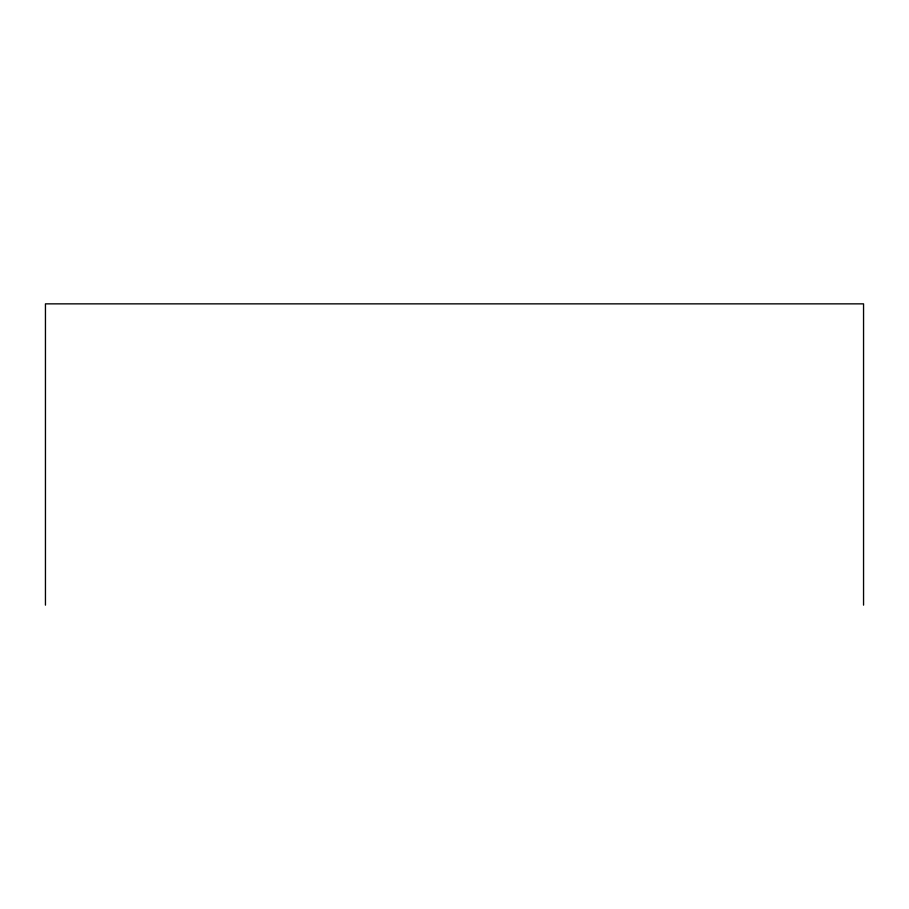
<?xml version="1.0" encoding="UTF-8"?>
<svg xmlns="http://www.w3.org/2000/svg" width="909" height="909" viewBox="0 0 909 909"><rect width="100%" height="100%" fill="white"/><g stroke="black" fill="none" stroke-linecap="round" stroke-linejoin="round"><path stroke-width="1.36" d="M863.55 605.144L863.55 303.856L45.45 303.856L45.45 605.144"/></g></svg>
